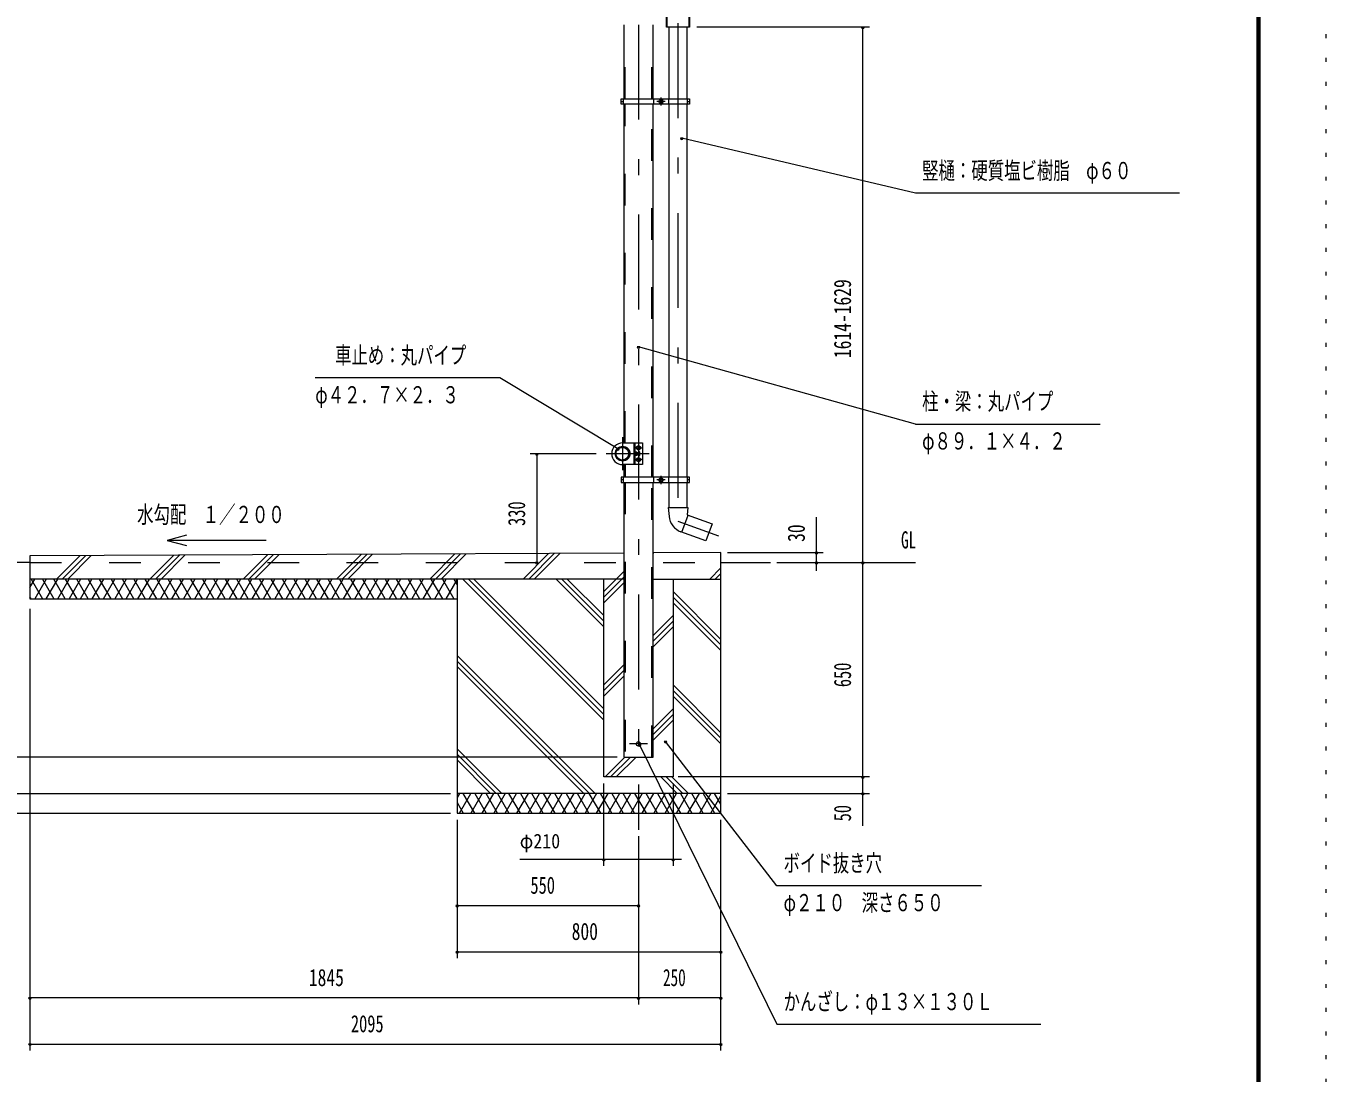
# Model space of a CAD drawing. Units: millimetres, scale not verified, with parts at other scales. Extents: x -25342 to 25343, y -10500 to 10500.
# Drawn here: x 15489 to 25343, y -2775 to 5162 of the extents above; entities that cross this region are included whole.
import ezdxf
from ezdxf.enums import TextEntityAlignment as Align

# ---------------------------------------------------------------- set-up
doc = ezdxf.new("R2010")
doc.units = ezdxf.units.MM
doc.header["$LTSCALE"] = 60
for name, pattern in [('USER2', [10, 4, -6]), ('USER3', [24, 12, -5, 2, -5]), ('USER4', [3, 0.5, -2.5])]:
    doc.linetypes.add(name, pattern=pattern)
for name, color, linetype, lineweight in [('0-6_2-02BOLD', 7, 'Continuous', 18), ('0-7_2-12HIDDEN', 3, 'USER2', 18), ('0-8_2-22CENTER', 3, 'USER3', 18), ('0-9_2-42THIN', 4, 'Continuous', 18), ('0-A_2-52DIM', 3, 'Continuous', 18), ('0-B_2-62HATCH', 2, 'Continuous', 18), ('0-C_F-F1PAPER', 5, 'Continuous', 18), ('0-D_F-E_J_ADD', 5, 'USER4', 18)]:
    doc.layers.add(name, color=color, linetype=linetype, lineweight=lineweight)
doc.styles.add('ＭＳ ゴシック', font='')
doc.styles.get('ＭＳ ゴシック').set_extended_font_data('MS Gothic')

msp = doc.modelspace()

# ---------------------------------------------------------------- linework, layer by layer
at = {"layer": '0-6_2-02BOLD'}
for p, q in [((20019.82, 5172.43), (20019.82, 4609.93)), ((20242.56, 4609.93), (20242.56, 5172.43)), ((20361.96, 5152.53), (20361.96, 4609.93)), ((20499.45, 4609.93), (20499.45, 5152.53)), ((20000.57, 4589.93), (20015.82, 4589.93)), ((20015.82, 4609.93), (20015.82, 4569.93)), ((20019.82, 4569.93), (20019.82, 2002.43)), ((20242.56, 1741.42), (20242.56, 4569.93)), ((20246.56, 4569.93), (20246.56, 4609.93)), ((20357.95, 4609.93), (20357.95, 4569.93)), ((20361.96, 4569.93), (20361.96, 1741.42)), ((20499.45, 1741.42), (20499.45, 4569.93)), ((20503.45, 4569.93), (20503.45, 4609.93)), ((20503.45, 4589.93), (20518.7, 4589.93)), ((20106.19, 1837.43), (20106.19, 2002.43)), ((20064.19, 1927.43), (20066.94, 1927.43)), ((20066.94, 1912.43), (20064.19, 1912.43)), ((20106.19, 1934.37), (20117.43, 1934.37)), ((20117.43, 1927.15), (20106.19, 1927.15)), ((20106.19, 1912.71), (20117.43, 1912.71)), ((20131.19, 1927.43), (20118.69, 1927.43)), ((20118.69, 1912.43), (20131.19, 1912.43)), ((20139.93, 1927.15), (20131.19, 1927.15)), ((20131.19, 1912.71), (20139.93, 1912.71)), ((20019.82, 1837.43), (20019.82, 1741.42)), ((20015.82, 1721.42), (20000.57, 1721.42)), ((20015.82, 1741.42), (20015.82, 1701.43)), ((20019.82, 1701.43), (20019.82, -380.07)), ((20246.56, 1701.43), (20246.56, 1741.42)), ((20357.95, 1741.42), (20357.95, 1701.43)), ((20361.96, 1701.43), (20361.96, 1512.77)), ((20499.45, 1512.77), (20499.45, 1701.43)), ((20503.45, 1701.43), (20503.45, 1741.42)), ((20518.7, 1721.42), (20503.45, 1721.42)), ((20356.96, 1512.77), (20363.11, 1445.1)), ((20459.93, 1325.83), (20506.95, 1455.04)), ((15518.69, 1094.93), (15143.69, 1094.93)), ((20019.81, 1166.42), (15518.69, 1144.93)), ((20756.19, 1094.93), (21131.19, 1094.93)), ((20019.81, 969.93), (15518.69, 969.93)), ((19868.69, -530.07), (19868.69, 969.93)), ((20242.56, 969.93), (20756.19, 969.93)), ((20756.19, -655.07), (18756.19, -655.07))]:
    msp.add_line(p, q, dxfattribs=at)
for points in [[(20510.99, 5155.53), (20515.99, 5160.53), (20515.99, 5265.03), (20518.99, 5265.03), (20518.99, 5152.53), (20343.99, 5152.53), (20343.99, 5265.03), (20346.99, 5265.03), (20346.99, 5160.53), (20351.99, 5155.53)], [(20000.57, 4609.93), (20518.7, 4609.93), (20518.7, 4569.93), (20000.57, 4569.93)], [(20289.76, 4597.15), (20289.76, 4582.71), (20302.26, 4575.5), (20314.76, 4582.71), (20314.76, 4597.15), (20302.26, 4604.36)], [(20118.69, 1972.15), (20118.69, 1957.71), (20131.19, 1950.5), (20143.69, 1957.71), (20143.69, 1972.15), (20131.19, 1979.36)], [(20064.19, 1912.43), (20061.69, 1914.93), (20061.69, 1924.93), (20064.19, 1927.43)], [(20118.69, 1882.15), (20118.69, 1867.71), (20131.19, 1860.5), (20143.69, 1867.71), (20143.69, 1882.15), (20131.19, 1889.36)], [(20141.19, 1907.68), (20141.19, 1932.18), (20139.93, 1934.37), (20131.19, 1934.37), (20131.19, 1905.5), (20139.93, 1905.5)], [(20518.7, 1741.42), (20000.57, 1741.42), (20000.57, 1701.43), (20518.7, 1701.43)], [(20314.76, 1728.64), (20302.26, 1735.86), (20289.76, 1728.64), (20289.76, 1714.21), (20302.26, 1706.99), (20314.76, 1714.21)]]:
    msp.add_lwpolyline(points, close=True, dxfattribs=at)
for points in [[(20011.19, 2002.43), (20161.19, 2002.43), (20161.19, 1837.43), (20011.19, 1837.43)], [(20117.43, 1934.37), (20118.69, 1932.18), (20118.69, 1907.68), (20117.43, 1905.5), (20106.19, 1905.5)], [(20019.82, -380.07), (20242.56, -380.07), (20242.56, 1701.43)], [(20356.96, 1512.77), (20504.45, 1512.77), (20499.45, 1457.77), (20689.48, 1388.61), (20642.45, 1259.4), (20453.01, 1328.35)], [(15518.69, 1144.93), (15518.69, 819.93), (18756.19, 819.93)], [(18756.19, 969.93), (18756.19, -805.07), (20756.19, -805.07), (20756.19, 1169.93), (20242.56, 1167.48)], [(20393.69, 969.93), (20393.69, -530.07), (19868.69, -530.07)]]:
    msp.add_lwpolyline(points, dxfattribs=at)
for centre, radius in [((20302.26, 4589.93), 15.62), ((20302.26, 4589.93), 12.25), ((20011.19, 1919.93), 56.25), ((20008.31, 1919.93), 53.38), ((20131.19, 1964.93), 15.62), ((20131.19, 1964.93), 12.25), ((20008.31, 1919.93), 47.62), ((20131.19, 1874.93), 15.62), ((20131.19, 1874.93), 12.25), ((20302.26, 1721.42), 15.62), ((20302.26, 1721.42), 12.25), ((20131.19, -280.07), 16.25)]:
    msp.add_circle(centre, radius, dxfattribs=at)
for centre, radius, start, end in [((20011.19, 1919.93), 82.5, 90, 270), ((20097.41, 1919.93), 21.27, 340.17088, 19.83133), ((20112.9, 1930.76), 5.79, 321.46857, 360), ((20112.9, 1909.1), 5.79, 0, 38.54623), ((20119.91, 1919.93), 21.27, 340.16867, 19.82912), ((20135.4, 1930.76), 5.79, 321.45377, 0), ((20135.4, 1909.1), 5.79, 0, 38.53143), ((20500.04, 1457.55), 137.5, 185.19513, 249.99989)]:
    msp.add_arc(centre, radius, start, end, dxfattribs=at)
at = {"layer": '0-7_2-12HIDDEN'}
for p, q in [((20030.32, 4609.93), (20030.32, 5172.43)), ((20232.06, 4609.93), (20232.06, 5172.43)), ((20030.32, 2002.43), (20030.32, 4569.93)), ((20232.06, 1741.42), (20232.06, 4569.93)), ((20098.19, 1837.43), (20098.19, 2002.43)), ((20030.32, 1837.43), (20030.32, 1741.42)), ((20030.32, 1701.43), (20030.32, -380.07)), ((20232.06, -380.07), (20232.06, 1701.43)), ((15518.69, 1094.93), (20756.19, 1094.93))]:
    msp.add_line(p, q, dxfattribs=at)
at = {"layer": '0-8_2-22CENTER'}
for p, q in [((20131.19, 5172.43), (20131.19, -930.07)), ((20333.51, 4589.93), (20271.01, 4589.93)), ((20302.26, 4558.68), (20302.26, 4621.18)), ((20011.19, 2044.93), (20011.19, 1794.93)), ((20211.19, 1919.93), (19886.19, 1919.93)), ((20099.93, 1964.93), (20162.44, 1964.93)), ((20164.07, 1874.93), (20099.93, 1874.93)), ((20333.51, 1721.42), (20271.01, 1721.42)), ((20302.26, 1690.18), (20302.26, 1752.67)), ((20199.19, -280.07), (20063.19, -280.07))]:
    msp.add_line(p, q, dxfattribs=at)
msp.add_lwpolyline([(20430.7, 5184.84), (20430.7, 1409.63), (20737.57, 1297.94)], dxfattribs=at)
at = {"layer": '0-9_2-42THIN'}
for p, q in [((20062.19, 1925.43), (20067.17, 1925.43)), ((20067.17, 1914.43), (20062.19, 1914.43)), ((20131.19, 1925.43), (20118.69, 1925.43)), ((20118.69, 1914.43), (20131.19, 1914.43))]:
    msp.add_line(p, q, dxfattribs=at)
at = {"layer": '0-A_2-52DIM'}
for p, q in [((21881.19, 5152.53), (20573.43, 5152.53)), ((21841.19, 5152.53), (21821.19, 5152.53)), ((21831.19, -900.07), (21831.19, 5152.53)), ((20468.79, 4310.98), (20448.79, 4310.98)), ((20141.19, 2729.28), (20121.19, 2729.28)), ((22231.19, 2144.93), (20131.19, 2729.28)), ((22231.19, 2144.93), (23631.19, 2144.93)), ((19811.19, 1919.93), (19311.19, 1919.93)), ((19371.19, 1919.93), (19351.19, 1919.93)), ((19361.19, 1919.93), (19361.19, 1094.93)), ((19984.27, 1956.41), (19964.27, 1956.41)), ((21481.19, 1032.16), (21481.19, 1439.93)), ((16704.35, 1301.46), (16559.46, 1262.63)), ((19371.19, 1094.93), (19351.19, 1094.93)), ((20806.19, 1169.93), (21531.19, 1169.93)), ((21181.19, 1094.93), (22231.19, 1094.93)), ((21491.19, 1169.93), (21471.19, 1169.93)), ((21491.19, 1094.93), (21471.19, 1094.93)), ((21841.19, 1094.93), (21821.19, 1094.93)), ((15518.69, 744.93), (15518.69, -2605.07)), ((20148.73, -287.37), (20128.73, -287.37)), ((20346.84, -261.65), (20326.84, -261.65)), ((21181.19, -1355.07), (20336.84, -261.65)), ((19969.81, -380.07), (14043.69, -380.07)), ((19868.69, -1205.07), (19868.69, -580.07)), ((20393.69, -580.07), (20393.69, -1205.07)), ((21881.19, -530.07), (20431.19, -530.07)), ((21841.19, -530.07), (21821.19, -530.07)), ((13693.69, -655.07), (18706.19, -655.07)), ((20806.19, -655.07), (21881.19, -655.07)), ((21841.19, -655.07), (21821.19, -655.07)), ((13693.69, -805.07), (18706.19, -805.07)), ((18756.19, -855.07), (18756.19, -1905.07)), ((20756.19, -2605.07), (20756.19, -855.07)), ((20131.19, -980.07), (20131.19, -2255.07)), ((20456.19, -1155.07), (19231.19, -1155.07)), ((19878.69, -1155.07), (19858.69, -1155.07)), ((20403.69, -1155.07), (20383.69, -1155.07)), ((22731.19, -1355.07), (21181.19, -1355.07)), ((18766.19, -1505.07), (18746.19, -1505.07)), ((18756.19, -1505.07), (20131.19, -1505.07)), ((20141.19, -1505.07), (20121.19, -1505.07)), ((18766.19, -1855.07), (18746.19, -1855.07)), ((18756.19, -1855.07), (20756.19, -1855.07)), ((20766.19, -1855.07), (20746.19, -1855.07)), ((15528.69, -2205.07), (15508.69, -2205.07)), ((20756.19, -2205.07), (15518.69, -2205.07)), ((20141.19, -2205.07), (20121.19, -2205.07)), ((20766.19, -2205.07), (20746.19, -2205.07)), ((15528.69, -2555.07), (15508.69, -2555.07)), ((15518.69, -2555.07), (20756.19, -2555.07)), ((20766.19, -2555.07), (20746.19, -2555.07))]:
    msp.add_line(p, q, dxfattribs=at)
for points in [[(24231.19, 3894.93), (22231.19, 3894.93), (20458.79, 4310.98)], [(19974.27, 1956.41), (19081.19, 2494.93), (17681.19, 2494.93)], [(17309.46, 1262.63), (16559.46, 1262.63), (16704.35, 1223.81)], [(20138.73, -287.37), (21181.19, -2405.07), (23181.19, -2405.07)]]:
    msp.add_lwpolyline(points, dxfattribs=at)
for centre in [(21831.19, 5152.53), (20458.79, 4310.98), (20131.19, 2729.28), (19361.19, 1919.93), (19974.27, 1956.41), (19361.19, 1094.93), (21481.19, 1169.93), (21481.19, 1094.93), (21831.19, 1094.93), (20138.73, -287.37), (20336.84, -261.65), (21831.19, -530.07), (21831.19, -655.07), (19868.69, -1155.07), (20393.69, -1155.07), (18756.19, -1505.07), (20131.19, -1505.07), (18756.19, -1855.07), (20756.19, -1855.07), (15518.69, -2205.07), (20131.19, -2205.07), (20756.19, -2205.07), (15518.69, -2555.07), (20756.19, -2555.07)]:
    msp.add_arc(centre, 10, 180, 0, dxfattribs=at)
at = {"layer": '0-B_2-62HATCH'}
for p, q in [((15721.12, 969.93), (15897.93, 1146.74)), ((15940.56, 1146.94), (15763.55, 969.93)), ((15805.97, 969.93), (15983.19, 1147.15)), ((16428.23, 969.93), (16608.43, 1150.13)), ((16651.06, 1150.34), (16470.65, 969.93)), ((16513.08, 969.93), (16693.69, 1150.54)), ((17135.34, 969.93), (17318.93, 1153.52)), ((17361.56, 1153.73), (17177.76, 969.93)), ((17220.19, 969.93), (17404.19, 1153.93)), ((18029.43, 1156.92), (17842.44, 969.93)), ((17884.87, 969.93), (18072.06, 1157.12)), ((17927.3, 969.93), (18114.69, 1157.32)), ((18739.93, 1160.31), (18549.55, 969.93)), ((18591.98, 969.93), (18782.56, 1160.51)), ((18825.19, 1160.71), (18634.4, 969.93)), ((19256.66, 969.93), (19450.42, 1163.7)), ((19493.05, 1163.9), (19299.08, 969.93)), ((19341.51, 969.93), (19535.68, 1164.11)), ((20246.18, 1167.5), (20242.56, 1163.88)), ((20019.81, 1025.98), (19868.69, 874.86)), ((20670.87, 969.93), (20756.19, 1055.25)), ((20756.19, 1012.82), (20713.29, 969.93)), ((15518.69, 905.85), (15555.69, 969.93)), ((15526.82, 969.93), (15613.42, 819.93)), ((15642.29, 969.93), (15555.69, 819.93)), ((15613.42, 969.93), (15700.02, 819.93)), ((15642.29, 819.93), (15728.89, 969.93)), ((15786.63, 819.93), (15700.02, 969.93)), ((15728.89, 819.93), (15815.49, 969.93)), ((15786.63, 969.93), (15873.23, 819.93)), ((15902.1, 969.93), (15815.49, 819.93)), ((15959.83, 819.93), (15873.23, 969.93)), ((15902.1, 819.93), (15988.7, 969.93)), ((15959.83, 969.93), (16046.44, 819.93)), ((16075.3, 969.93), (15988.7, 819.93)), ((16133.03, 819.93), (16046.44, 969.93)), ((16075.3, 819.93), (16161.9, 969.93)), ((16133.03, 969.93), (16219.64, 819.93)), ((16248.5, 969.93), (16161.91, 819.93)), ((16306.24, 819.93), (16219.64, 969.93)), ((16248.5, 819.93), (16335.11, 969.93)), ((16306.24, 969.93), (16392.84, 819.93)), ((16421.71, 969.93), (16335.11, 819.93)), ((16479.45, 819.93), (16392.84, 969.93)), ((16421.71, 819.93), (16508.31, 969.93)), ((16479.45, 969.93), (16566.05, 819.93)), ((16594.91, 969.93), (16508.31, 819.93)), ((16652.65, 819.93), (16566.05, 969.93)), ((16594.92, 819.93), (16681.52, 969.93)), ((16652.65, 969.93), (16739.25, 819.93)), ((16768.12, 969.93), (16681.52, 819.93)), ((16825.86, 819.93), (16739.25, 969.93)), ((16768.12, 819.93), (16854.72, 969.93)), ((16825.86, 969.93), (16912.46, 819.93)), ((16941.33, 969.93), (16854.72, 819.93)), ((16999.06, 819.93), (16912.46, 969.93)), ((16941.33, 819.93), (17027.93, 969.93)), ((16999.06, 969.93), (17085.66, 819.93)), ((17114.53, 969.93), (17027.93, 819.93)), ((17172.27, 819.93), (17085.66, 969.93)), ((17114.53, 819.93), (17201.13, 969.93)), ((17172.27, 969.93), (17258.87, 819.93)), ((17287.74, 969.93), (17201.13, 819.93)), ((17345.47, 819.93), (17258.87, 969.93)), ((17287.74, 819.93), (17374.34, 969.93)), ((17345.47, 969.93), (17432.08, 819.93)), ((17460.94, 969.93), (17374.34, 819.93)), ((17518.68, 819.93), (17432.08, 969.93)), ((17460.94, 819.93), (17547.55, 969.93)), ((17518.68, 969.93), (17605.28, 819.93)), ((17634.15, 969.93), (17547.55, 819.93)), ((17691.88, 819.93), (17605.28, 969.93)), ((17634.15, 819.93), (17720.75, 969.93)), ((17691.88, 969.93), (17778.48, 819.93)), ((17807.35, 969.93), (17720.75, 819.93)), ((17865.09, 819.93), (17778.48, 969.93)), ((17807.35, 819.93), (17893.95, 969.93)), ((17865.09, 969.93), (17951.69, 819.93)), ((17980.56, 969.93), (17893.95, 819.93)), ((18038.29, 819.93), (17951.69, 969.93)), ((17980.56, 819.93), (18067.16, 969.93)), ((18038.3, 969.93), (18124.9, 819.93)), ((18153.76, 969.93), (18067.16, 819.93)), ((18211.5, 819.93), (18124.9, 969.93)), ((18153.76, 819.93), (18240.37, 969.93)), ((18211.5, 969.93), (18298.1, 819.93)), ((18326.97, 969.93), (18240.36, 819.93)), ((18384.7, 819.93), (18298.1, 969.93)), ((18326.97, 819.93), (18413.57, 969.93)), ((18384.7, 969.93), (18471.31, 819.93)), ((18500.17, 969.93), (18413.57, 819.93)), ((18471.31, 969.93), (18557.91, 819.93)), ((18500.17, 819.93), (18586.78, 969.93)), ((18557.91, 969.93), (18644.51, 819.93)), ((18586.78, 819.93), (18673.38, 969.93)), ((18644.51, 969.93), (18731.11, 819.93)), ((18673.38, 819.93), (18756.19, 963.37)), ((18731.11, 969.93), (18756.19, 926.5)), ((18799.55, 969.93), (19868.69, -99.21)), ((19868.69, -56.78), (18841.97, 969.93)), ((18884.4, 969.93), (19868.69, -14.36)), ((19868.69, 607.9), (19506.66, 969.93)), ((19549.08, 969.93), (19868.69, 650.32)), ((19868.69, 692.75), (19591.51, 969.93)), ((19868.69, 832.43), (20019.81, 983.56)), ((20019.81, 941.13), (19868.69, 790)), ((20755.72, 969.93), (20756.19, 970.4)), ((15526.82, 819.93), (15518.69, 834.01)), ((20393.69, 874.86), (20756.19, 512.36)), ((20756.19, 469.93), (20393.69, 832.43)), ((20393.69, 790), (20756.19, 427.5)), ((20242.56, 541.62), (20393.69, 692.75)), ((20393.69, 650.32), (20242.56, 499.2)), ((20242.56, 456.77), (20393.69, 607.9)), ((18756.19, 391.04), (19802.29, -655.07)), ((18756.19, 348.61), (19759.87, -655.07)), ((19717.44, -655.07), (18756.19, 306.18)), ((19868.69, 167.75), (20019.81, 318.87)), ((20019.81, 276.45), (19868.69, 125.32)), ((19868.69, 82.9), (20019.81, 234.02)), ((20393.69, 167.75), (20756.19, -194.75)), ((20756.19, -237.18), (20393.69, 125.32)), ((20393.69, 82.9), (20756.19, -279.6)), ((20242.56, -165.48), (20393.69, -14.36)), ((20393.69, -56.78), (20242.56, -207.91)), ((20242.56, -250.33), (20393.69, -99.21)), ((18756.19, -316.07), (19095.19, -655.07)), ((19052.76, -655.07), (18756.19, -358.5)), ((19881.19, -526.86), (20027.98, -380.07)), ((20070.4, -380.07), (19920.4, -530.07)), ((19962.83, -530.07), (20112.83, -380.07)), ((18756.19, -400.92), (19010.33, -655.07)), ((20424.55, -655.07), (20299.55, -530.07)), ((20341.97, -530.07), (20466.97, -655.07)), ((20509.4, -655.07), (20381.19, -526.86)), ((18774.42, -655.07), (18756.19, -686.64)), ((18774.42, -805.07), (18861.02, -655.07)), ((18889.89, -805.07), (18803.28, -655.07)), ((18947.62, -655.07), (18861.02, -805.07)), ((18889.89, -655.07), (18976.49, -805.07)), ((18947.62, -805.07), (19034.22, -655.07)), ((19063.09, -805.07), (18976.49, -655.07)), ((19120.83, -655.07), (19034.22, -805.07)), ((19063.09, -655.07), (19149.69, -805.07)), ((19120.83, -805.07), (19207.43, -655.07)), ((19236.3, -805.07), (19149.69, -655.07)), ((19294.03, -655.07), (19207.43, -805.07)), ((19236.3, -655.07), (19322.9, -805.07)), ((19294.03, -805.07), (19380.64, -655.07)), ((19409.5, -805.07), (19322.9, -655.07)), ((19467.24, -655.07), (19380.64, -805.07)), ((19409.5, -655.07), (19496.11, -805.07)), ((19467.24, -805.07), (19553.84, -655.07)), ((19582.7, -805.07), (19496.11, -655.07)), ((19640.44, -655.07), (19553.84, -805.07)), ((19582.7, -655.07), (19669.31, -805.07)), ((19640.44, -805.07), (19727.04, -655.07)), ((19755.91, -805.07), (19669.31, -655.07)), ((19813.65, -655.07), (19727.04, -805.07)), ((19755.91, -655.07), (19842.51, -805.07)), ((19813.65, -805.07), (19900.25, -655.07)), ((19929.12, -805.07), (19842.51, -655.07)), ((19986.85, -655.07), (19900.25, -805.07)), ((19929.12, -655.07), (20015.72, -805.07)), ((19986.85, -805.07), (20073.45, -655.07)), ((20102.32, -805.07), (20015.72, -655.07)), ((20160.06, -655.07), (20073.45, -805.07)), ((20102.32, -655.07), (20188.92, -805.07)), ((20160.06, -805.07), (20246.66, -655.07)), ((20275.53, -805.07), (20188.92, -655.07)), ((20333.26, -655.07), (20246.66, -805.07)), ((20275.53, -655.07), (20362.13, -805.07)), ((20333.26, -805.07), (20419.86, -655.07)), ((20362.13, -655.07), (20448.73, -805.07)), ((20419.86, -805.07), (20506.47, -655.07)), ((20448.73, -655.07), (20535.33, -805.07)), ((20506.47, -805.07), (20593.07, -655.07)), ((20621.94, -805.07), (20535.33, -655.07)), ((20679.67, -655.07), (20593.07, -805.07)), ((20621.94, -655.07), (20708.54, -805.07)), ((20679.67, -805.07), (20756.19, -672.54)), ((20756.19, -737.6), (20708.54, -655.07)), ((18756.19, -723.5), (18803.28, -805.07))]:
    msp.add_line(p, q, dxfattribs=at)
at = {"layer": '0-C_F-F1PAPER'}
for points in [[(24842.6, -10000), (24842.6, 10100), (-3857.4, 10100), (-3857.4, -10000)], [(24840.1, -9997.5), (24840.1, 10097.5), (-3854.9, 10097.5), (-3854.9, -9997.5)], [(24837.6, -9995), (-3852.4, -9995), (-3852.4, 10095), (24837.6, 10095)], [(24835.1, -9992.5), (24835.1, 10092.5), (-3849.9, 10092.5), (-3849.9, -9992.5)], [(24832.6, -9990), (-3847.4, -9990), (-3847.4, 10090), (24832.6, 10090)], [(24830.1, -9987.5), (24830.1, 10087.5), (-3844.9, 10087.5), (-3844.9, -9987.5)], [(24827.6, -9985), (-3842.4, -9985), (-3842.4, 10085), (24827.6, 10085)], [(24825.1, -9982.5), (24825.1, 10082.5), (-3839.9, 10082.5), (-3839.9, -9982.5)], [(24822.6, -9980), (24822.6, 10080), (-3837.4, 10080), (-3837.4, -9980)], [(24820.1, -9977.5), (24820.1, 10077.5), (-3834.9, 10077.5), (-3834.9, -9977.5)], [(24817.6, -9975), (-3832.4, -9975), (-3832.4, 10075), (24817.6, 10075)]]:
    msp.add_lwpolyline(points, close=True, dxfattribs=at)
at = {"layer": '0-D_F-E_J_ADD'}
msp.add_lwpolyline([(25342.6, -10500), (-4357.4, -10500), (-4357.4, 10500), (25342.6, 10500)], close=True, dxfattribs=at)

# ---------------------------------------------------------------- texts
at = {"layer": '0-A_2-52DIM', "color": 7, "style": 'ＭＳ ゴシック'}
for s, height, width, p in [('竪樋：硬質塩ビ樹脂\u3000φ６０', 130.2, 0.7, (22281.19, 3962.69)), ('車止め：丸パイプ', 130.2, 0.7, (17831.19, 2562.7)), ('φ４２．７×２．３', 130.2, 0.7, (17681.19, 2262.7)), ('柱・梁：丸パイプ', 130.2, 0.7, (22281.19, 2212.7)), ('φ８９．１×４．２', 130.2, 0.7, (22281.19, 1912.7)), ('水勾配\u3000１／２００', 130.2, 0.7, (16330.99, 1355.4)), ('GL', 130.2, 0.65, (22121.19, 1162.7)), ('φ210', 110.7, 0.9, (19231.19, -1105.07)), ('ボイド抜き穴', 130.2, 0.7, (21231.19, -1287.3)), ('550', 130.2, 0.7, (19312.19, -1455.07)), ('φ２１０\u3000深さ６５０', 130.2, 0.7, (21231.19, -1587.3)), ('800', 130.2, 0.75, (19624.78, -1805.07)), ('1845', 130.2, 0.75, (17632.71, -2155.07)), ('250', 130.2, 0.65, (20316.86, -2155.07)), ('かんざし：φ１３×１３０Ｌ', 130.2, 0.7, (21231.19, -2337.3)), ('2095', 130.2, 0.7, (17951.43, -2505.07))]:
    msp.add_text(s, height=height, dxfattribs=dict(at, width=width)).set_placement(p, align=Align.BOTTOM_LEFT)
for s, width, p in [('1614-1629', 0.75, (21781.19, 2644.97)), ('330', 0.7, (19311.19, 1372.6)), ('30', 0.75, (21431.19, 1251.62)), ('650', 0.7, (21781.18, 150.49)), ('50', 0.7, (21781.18, -866.79))]:
    msp.add_text(s, height=130.2, rotation=90, dxfattribs=dict(at, width=width)).set_placement(p, align=Align.BOTTOM_LEFT)

doc.saveas('drawing.dxf')
